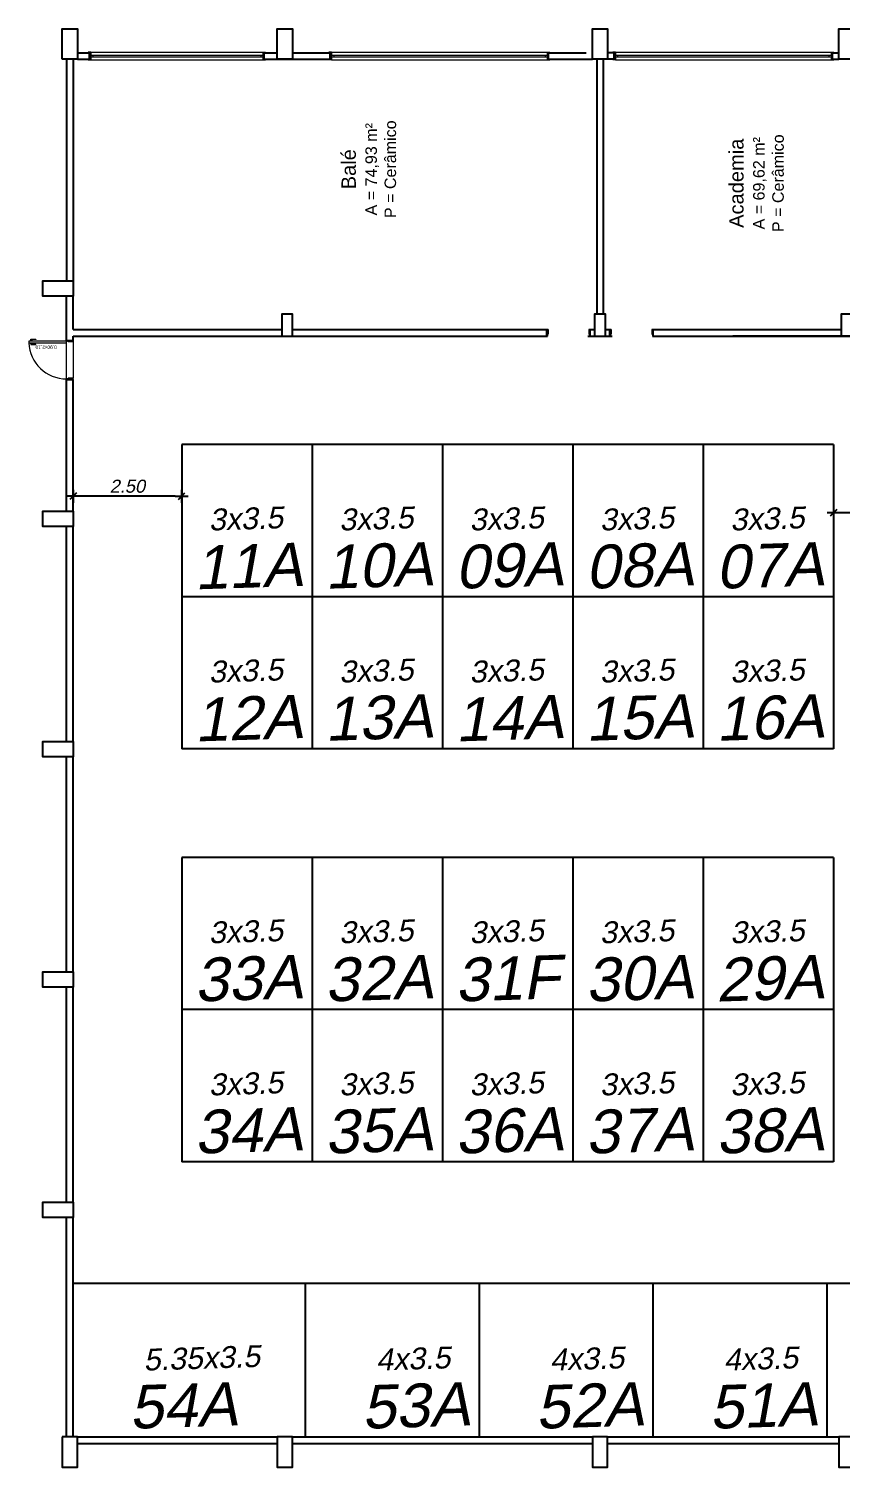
# Model space of a CAD drawing. Header units: metres. Extents: x 2113 to 5678, y -2764 to 956.
# Drawn here: x 3156.46 to 3175.16, y -2046.5 to -2013.4 of the extents above; entities that cross this region are included whole.
import ezdxf

# ---------------------------------------------------------------- set-up
doc = ezdxf.new("R2010")
doc.units = ezdxf.units.M
doc.header["$MEASUREMENT"] = 0
doc.linetypes.add('CONTINU', pattern=[0])
doc.linetypes.add('CONTINUO', pattern=[0])
for name, color, linetype in [('_SETOR A', 1, 'Continuous'), ('A - Texto 1', 8, 'Continuous'), ('PAREDE', 7, 'Continuous'), ('pilar', 6, 'CONTINUO'), ('Pilares-Vigas', 5, 'Continuous'), ('XX-HTC', 8, 'Continuous')]:
    doc.layers.add(name, color=color, linetype=linetype)
doc.layers.add('AR-EQP-FIX', color=1, linetype='Continuous', lineweight=9)
doc.layers.add('Esquadrias', color=50, linetype='Continuous', lineweight=9)
doc.styles.add('REGUA60', font='romns850', dxfattribs={"width": 1.2})
doc.styles.add('TEXTO', font='swisse.ttf')
doc.styles.add('util2000', font='arial.ttf', dxfattribs={"oblique": 12.000028})
doc.dimstyles.new('int_1-50_m_MS_50', dxfattribs={"dimscale": 0.05, "dimtxt": 3, "dimasz": 1.5, "dimexe": 1, "dimexo": 0, "dimgap": 0.75, "dimtad": 1, "dimzin": 1, "dimdsep": 46, "dimtxsty": 'util2000', "dimblk": '_U2_SETA01', "dimcen": 1.5, "dimse1": 1, "dimse2": 1, "dimclrd": 1, "dimclre": 1, "dimclrt": 1, "dimazin": 3, "dimtfac": 1, "dimtix": 1, "dimtmove": 1, "dimatfit": 3, "dimldrblk": '_U2_SETA02', "dimfxl": 1, "dimtzin": 12, "dimarcsym": 0})

# ---------------------------------------------------------------- blocks, each defined once
blk = doc.blocks.new('p1')
at = {"layer": 'Esquadrias'}
for p, q in [((1992.19, 1468.579), (1992.155, 1468.579)), ((1992.155, 1468.579), (1992.155, 1468.464)), ((1992.155, 1468.464), (1992.162, 1468.464)), ((1992.162, 1468.464), (1992.162, 1468.559)), ((1992.162, 1468.559), (1992.19, 1468.559)), ((1992.197, 1468.596), (1992.19, 1468.596)), ((1992.19, 1468.596), (1992.19, 1468.541)), ((1992.19, 1468.541), (1992.197, 1468.541)), ((1992.237, 1468.629), (1992.197, 1468.629)), ((1992.197, 1468.629), (1992.197, 1467.759)), ((1992.237, 1467.759), (1992.237, 1468.629)), ((1992.237, 1468.596), (1992.245, 1468.596)), ((1992.245, 1468.541), (1992.237, 1468.541)), ((1992.245, 1468.596), (1992.245, 1468.541)), ((1992.245, 1468.579), (1992.28, 1468.579)), ((1992.272, 1468.559), (1992.245, 1468.559)), ((1992.272, 1468.464), (1992.272, 1468.559)), ((1992.28, 1468.464), (1992.272, 1468.464)), ((1992.28, 1468.579), (1992.28, 1468.464)), ((1991.367, 1467.759), (1991.352, 1467.759)), ((1991.367, 1467.719), (1991.367, 1467.759)), ((1991.382, 1467.719), (1991.367, 1467.719)), ((1991.382, 1467.609), (1991.382, 1467.719)), ((1992.197, 1467.759), (1992.237, 1467.759)), ((1992.222, 1467.609), (1992.222, 1467.719)), ((1992.222, 1467.719), (1992.237, 1467.719)), ((1992.237, 1467.759), (1992.252, 1467.759)), ((1992.237, 1467.719), (1992.237, 1467.759)), ((1991.352, 1467.609), (1991.382, 1467.609)), ((1992.252, 1467.609), (1992.222, 1467.609))]:
    blk.add_line(p, q, dxfattribs=at)
at = {"layer": 'Esquadrias', "linetype": 'CONTINU'}
for p, q in [((1991.367, 1467.759), (1992.252, 1467.759)), ((1992.197, 1467.759), (1992.252, 1467.759)), ((1992.252, 1467.609), (1991.382, 1467.609)), ((1992.252, 1467.609), (1992.222, 1467.609))]:
    blk.add_line(p, q, dxfattribs=at)
at = {"layer": 'Esquadrias'}
blk.add_arc((1992.237, 1467.759), 0.871, 92.6324, 180, dxfattribs=at)
at = {"layer": 'PAREDE', "ltscale": 5}
for p, q in [((1991.352, 1467.759), (1991.352, 1467.609)), ((1992.252, 1467.759), (1992.252, 1467.609)), ((1992.252, 1467.759), (1992.252, 1467.609)), ((1992.252, 1467.759), (1992.252, 1467.609))]:
    blk.add_line(p, q, dxfattribs=at)
at = {"layer": 'A - Texto 1', "insert": (1992.149, 1468.472), "char_height": 0.08, "width": 0.90408, "attachment_point": 9, "rotation": 90, "style": 'TEXTO'}
blk.add_mtext('0,90x2,10', dxfattribs=at)
blk = doc.blocks.new('j2')
at = {"layer": 'AR-EQP-FIX', "linetype": 'Continuous'}
for p, q in [((2001.387, 1459.097), (2001.387, 1454.132)), ((2001.567, 1459.097), (2001.567, 1454.132))]:
    blk.add_line(p, q, dxfattribs=at)
at = {"layer": 'Esquadrias', "linetype": 'CONTINU'}
for p, q in [((2001.387, 1459.097), (2001.387, 1459.157)), ((2001.387, 1459.157), (2001.402, 1459.157)), ((2001.402, 1459.097), (2001.387, 1459.097)), ((2001.552, 1459.097), (2001.402, 1459.097)), ((2001.457, 1459.097), (2001.457, 1454.132)), ((2001.497, 1459.097), (2001.497, 1454.132)), ((2001.567, 1459.157), (2001.552, 1459.157)), ((2001.552, 1459.097), (2001.567, 1459.097)), ((2001.567, 1459.097), (2001.567, 1459.157)), ((2001.497, 1459.047), (2001.457, 1459.047)), ((2001.402, 1454.132), (2001.387, 1454.132)), ((2001.387, 1454.132), (2001.387, 1454.072)), ((2001.552, 1454.132), (2001.402, 1454.132)), ((2001.497, 1454.182), (2001.457, 1454.182)), ((2001.552, 1454.132), (2001.567, 1454.132)), ((2001.567, 1454.132), (2001.567, 1454.072)), ((2001.387, 1454.072), (2001.402, 1454.072)), ((2001.567, 1454.072), (2001.552, 1454.072))]:
    blk.add_line(p, q, dxfattribs=at)
at = {"layer": 'PAREDE', "ltscale": 5}
for p, q in [((2001.402, 1459.127), (2001.552, 1459.127)), ((2001.402, 1454.102), (2001.552, 1454.102))]:
    blk.add_line(p, q, dxfattribs=at)
blk = doc.blocks.new('GINASIO')
at = {"layer": 'AR-EQP-FIX', "linetype": 'Continuous'}
for p, q in [((3760.977, -1154.79), (3760.977, -1158.815)), ((3761.157, -1154.79), (3761.157, -1158.815)), ((3760.977, -1166.925), (3760.977, -1171.89)), ((3761.157, -1166.925), (3761.157, -1171.89))]:
    blk.add_line(p, q, dxfattribs=at)
at = {"layer": 'Esquadrias', "linetype": 'CONTINU'}
for p, q in [((3760.977, -1154.85), (3760.977, -1154.79)), ((3760.977, -1154.79), (3760.992, -1154.79)), ((3760.992, -1154.85), (3760.977, -1154.85)), ((3761.142, -1154.85), (3760.992, -1154.85)), ((3761.047, -1154.85), (3761.047, -1158.815)), ((3761.087, -1154.85), (3761.087, -1158.815)), ((3761.157, -1154.79), (3761.142, -1154.79)), ((3761.142, -1154.85), (3761.157, -1154.85)), ((3761.157, -1154.85), (3761.157, -1154.79)), ((3761.087, -1154.9), (3761.047, -1154.9)), ((3760.992, -1158.815), (3760.977, -1158.815)), ((3760.977, -1158.815), (3760.977, -1158.875)), ((3761.142, -1158.815), (3760.992, -1158.815)), ((3761.087, -1158.765), (3761.047, -1158.765)), ((3761.142, -1158.815), (3761.157, -1158.815)), ((3761.157, -1158.815), (3761.157, -1158.875)), ((3760.977, -1158.875), (3760.992, -1158.875)), ((3761.157, -1158.875), (3761.142, -1158.875)), ((3760.977, -1166.925), (3760.977, -1166.865)), ((3760.977, -1166.865), (3760.992, -1166.865)), ((3760.992, -1166.925), (3760.977, -1166.925)), ((3761.142, -1166.925), (3760.992, -1166.925)), ((3761.047, -1166.925), (3761.047, -1171.89)), ((3761.087, -1166.975), (3761.047, -1166.975)), ((3761.087, -1166.925), (3761.087, -1171.89)), ((3761.157, -1166.865), (3761.142, -1166.865)), ((3761.142, -1166.925), (3761.157, -1166.925)), ((3761.157, -1166.925), (3761.157, -1166.865)), ((3760.992, -1171.89), (3760.977, -1171.89)), ((3760.977, -1171.89), (3760.977, -1171.95)), ((3760.977, -1171.95), (3760.992, -1171.95)), ((3761.142, -1171.89), (3760.992, -1171.89)), ((3761.087, -1171.84), (3761.047, -1171.84)), ((3761.142, -1171.89), (3761.157, -1171.89)), ((3761.157, -1171.95), (3761.142, -1171.95)), ((3761.157, -1171.89), (3761.157, -1171.95))]:
    blk.add_line(p, q, dxfattribs=at)
at = {"layer": 'Esquadrias'}
for p, q in [((3754.622, -1165.36), (3754.622, -1165.345)), ((3754.662, -1165.36), (3754.622, -1165.36)), ((3754.662, -1165.375), (3754.662, -1165.36)), ((3754.772, -1165.375), (3754.662, -1165.375)), ((3754.772, -1165.345), (3754.772, -1165.375)), ((3754.622, -1166.29), (3754.622, -1166.33)), ((3754.622, -1166.33), (3754.622, -1166.345)), ((3754.662, -1166.33), (3754.622, -1166.33)), ((3754.772, -1166.315), (3754.662, -1166.315)), ((3754.662, -1166.315), (3754.662, -1166.33)), ((3754.772, -1166.345), (3754.772, -1166.315)), ((3754.622, -1166.81), (3754.622, -1166.795)), ((3754.662, -1166.81), (3754.622, -1166.81)), ((3754.622, -1166.85), (3754.622, -1166.81)), ((3754.662, -1166.825), (3754.662, -1166.81)), ((3754.772, -1166.825), (3754.662, -1166.825)), ((3754.772, -1166.795), (3754.772, -1166.825)), ((3754.772, -1167.765), (3754.662, -1167.765)), ((3754.662, -1167.765), (3754.662, -1167.78)), ((3754.772, -1167.795), (3754.772, -1167.765)), ((3754.622, -1167.78), (3754.622, -1167.795)), ((3754.662, -1167.78), (3754.622, -1167.78))]:
    blk.add_line(p, q, dxfattribs=at)
at = {"layer": 'PAREDE', "ltscale": 5}
for p, q in [((3729.292, -1154.295), (3734.342, -1154.295)), ((3729.292, -1154.445), (3734.342, -1154.445)), ((3734.692, -1154.295), (3739.642, -1154.295)), ((3734.692, -1154.445), (3739.642, -1154.445)), ((3739.992, -1154.295), (3744.942, -1154.295)), ((3739.992, -1154.445), (3744.942, -1154.445)), ((3745.292, -1154.295), (3750.242, -1154.295)), ((3745.292, -1154.445), (3750.242, -1154.445)), ((3750.592, -1154.295), (3753.622, -1154.295)), ((3750.592, -1154.445), (3753.622, -1154.445)), ((3754.522, -1154.295), (3755.542, -1154.295)), ((3754.522, -1154.445), (3754.622, -1154.445)), ((3754.622, -1154.445), (3754.622, -1165.36)), ((3754.772, -1154.445), (3754.772, -1159.245)), ((3754.772, -1154.445), (3755.542, -1154.445)), ((3760.992, -1154.295), (3755.892, -1154.295)), ((3760.992, -1154.445), (3755.892, -1154.445)), ((3729.142, -1154.545), (3729.142, -1159.145)), ((3729.292, -1154.545), (3729.292, -1159.145)), ((3760.992, -1154.545), (3760.992, -1154.82)), ((3760.992, -1154.82), (3761.142, -1154.82)), ((3761.142, -1154.545), (3761.142, -1154.82)), ((3761.142, -1154.545), (3761.142, -1154.82)), ((3760.992, -1158.845), (3760.992, -1160.362)), ((3760.992, -1158.845), (3761.142, -1158.845)), ((3761.142, -1158.845), (3761.142, -1159.145)), ((3729.142, -1159.495), (3729.142, -1166.395)), ((3729.292, -1159.495), (3729.292, -1166.395)), ((3754.772, -1159.495), (3754.772, -1165.375)), ((3761.142, -1159.495), (3761.142, -1160.362)), ((3754.622, -1165.345), (3754.772, -1165.345)), ((3754.622, -1165.345), (3754.772, -1165.345)), ((3760.992, -1165.387), (3760.992, -1166.395)), ((3761.142, -1165.387), (3761.142, -1166.255)), ((3754.622, -1166.29), (3754.622, -1166.85)), ((3754.622, -1166.345), (3754.772, -1166.345)), ((3754.622, -1166.345), (3754.772, -1166.345)), ((3754.772, -1166.315), (3754.772, -1166.445)), ((3729.142, -1166.745), (3729.142, -1172.07)), ((3729.292, -1166.745), (3729.292, -1172.07)), ((3754.772, -1166.695), (3754.772, -1166.825)), ((3760.992, -1166.495), (3755.122, -1166.495)), ((3760.992, -1166.645), (3755.122, -1166.645)), ((3760.992, -1166.895), (3760.992, -1166.745)), ((3761.142, -1166.895), (3761.142, -1166.745)), ((3754.622, -1166.795), (3754.772, -1166.795)), ((3754.622, -1166.795), (3754.772, -1166.795)), ((3760.992, -1166.895), (3761.142, -1166.895)), ((3754.772, -1167.765), (3754.772, -1172.12)), ((3754.622, -1167.78), (3754.622, -1172.12)), ((3754.622, -1167.795), (3754.772, -1167.795)), ((3754.622, -1167.795), (3754.772, -1167.795)), ((3760.992, -1171.92), (3761.142, -1171.92)), ((3760.992, -1171.92), (3760.992, -1172.07)), ((3761.142, -1171.92), (3761.142, -1172.07))]:
    blk.add_line(p, q, dxfattribs=at)
at = {"layer": 'Pilares-Vigas'}
for points in [[(3734.342, -1154.445), (3734.342, -1153.745), (3734.692, -1153.745), (3734.692, -1154.445), (3734.342, -1154.445)], [(3739.642, -1154.445), (3739.642, -1153.745), (3739.992, -1153.745), (3739.992, -1154.445), (3739.642, -1154.445)], [(3744.942, -1154.445), (3744.942, -1153.745), (3745.292, -1153.745), (3745.292, -1154.445), (3744.942, -1154.445)], [(3750.242, -1154.445), (3750.242, -1153.745), (3750.592, -1153.745), (3750.592, -1154.445), (3750.242, -1154.445)], [(3755.542, -1154.445), (3755.542, -1153.745), (3755.892, -1153.745), (3755.892, -1154.445), (3755.542, -1154.445)], [(3729.292, -1154.195), (3728.592, -1154.195), (3728.592, -1154.545), (3729.292, -1154.545), (3729.292, -1154.195)], [(3760.992, -1154.195), (3761.692, -1154.195), (3761.692, -1154.545), (3760.992, -1154.545), (3760.992, -1154.195)], [(3729.292, -1159.145), (3728.592, -1159.145), (3728.592, -1159.495), (3729.292, -1159.495), (3729.292, -1159.145)], [(3760.992, -1159.145), (3761.692, -1159.145), (3761.692, -1159.495), (3760.992, -1159.495), (3760.992, -1159.145)], [(3729.292, -1166.395), (3728.592, -1166.395), (3728.592, -1166.745), (3729.292, -1166.745), (3729.292, -1166.395)], [(3760.992, -1166.395), (3761.692, -1166.395), (3761.692, -1166.745), (3760.992, -1166.745), (3760.992, -1166.395)], [(3729.292, -1172.07), (3728.592, -1172.07), (3728.592, -1172.42), (3729.292, -1172.42), (3729.292, -1172.07)], [(3760.992, -1172.07), (3761.692, -1172.07), (3761.692, -1172.42), (3760.992, -1172.42), (3760.992, -1172.07)]]:
    blk.add_lwpolyline(points, dxfattribs=at)
for points in [[(3754.622, -1159.495), (3755.122, -1159.495), (3755.122, -1159.245), (3754.622, -1159.245)], [(3754.622, -1159.495), (3755.122, -1159.495), (3755.122, -1159.245), (3754.622, -1159.245)], [(3754.622, -1166.695), (3755.122, -1166.695), (3755.122, -1166.445), (3754.622, -1166.445)], [(3754.622, -1172.37), (3755.122, -1172.37), (3755.122, -1172.12), (3754.622, -1172.12)]]:
    blk.add_lwpolyline(points, close=True, dxfattribs=at)
at = {"layer": 'pilar'}
for name, p in [('p1', (1762.27, -2622.053)), ('j2', (1759.591, -2619.489))]:
    blk.add_blockref(name, p, dxfattribs=at)
at = {"layer": 'XX-HTC', "char_height": 0.33059, "width": 7.67469, "attachment_point": 2, "style": 'REGUA60'}
for s, insert in [('{\\fArial|b0|i0|c0|p34;Balé\\P\\H0.8x;A = 74,93 m²\\PP = Cerâmico}', (3758.46, -1160.621, -297)), ('{\\fArial|b0|i0|c0|p34;Academia\\P\\H0.8x;A = 69,62 m²\\PP = Cerâmico}', (3758.138, -1169.543, -297))]:
    blk.add_mtext(s, dxfattribs=dict(at, insert=insert))
blk = doc.blocks.new('_U2_SETA01')
at = {"color": 0}
for p, q in [((-1, 0), (1, 0)), ((0, -1), (0, 1))]:
    blk.add_line(p, q, dxfattribs=at)
blk.add_line((-0.5, -0.5), (0.5, 0.5))
blk = doc.blocks.new('*D676')
at = {"layer": 'Defpoints', "color": 0, "ltscale": 0.3, "transparency": 16777216}
for p in [(3174.984, -2024.536), (3174.984, -2024.536), (3177.984, -2024.536)]:
    blk.add_point(p, dxfattribs=at)
at = {"layer": 'PAREDE', "color": 1, "lineweight": -2, "ltscale": 0.3, "transparency": 16777216}
blk.add_line((3177.834, -2024.536), (3175.134, -2024.536), dxfattribs=at)
at = {"layer": 'PAREDE', "color": 1, "lineweight": -2, "ltscale": 0.3, "transparency": 16777216, "xscale": 0.15, "yscale": 0.15, "zscale": 0.15, "rotation": 180}
blk.add_blockref('_U2_SETA01', (3174.984, -2024.536), dxfattribs=at)
at = {"layer": 'PAREDE', "color": 1, "lineweight": -2, "ltscale": 0.3, "transparency": 16777216, "xscale": 0.15, "yscale": 0.15, "zscale": 0.15}
blk.add_blockref('_U2_SETA01', (3177.984, -2024.536), dxfattribs=at)
at = {"layer": 'PAREDE', "color": 1, "ltscale": 0.3, "transparency": 16777216, "insert": (3176.484, -2024.308), "char_height": 0.3, "attachment_point": 5, "style": 'util2000'}
blk.add_mtext('3.00', dxfattribs=at)
blk = doc.blocks.new('_U2_SETA02')
blk.add_solid([(-1, -0.17), (0, 0), (-1, 0.17)])
blk = doc.blocks.new('*D677')
at = {"layer": 'Defpoints', "color": 0, "ltscale": 0.3, "transparency": 16777216}
for p in [(3157.484, -2024.155), (3157.484, -2024.155), (3159.984, -2024.155)]:
    blk.add_point(p, dxfattribs=at)
at = {"layer": 'PAREDE', "color": 1, "lineweight": -2, "ltscale": 0.3, "transparency": 16777216}
blk.add_line((3159.834, -2024.155), (3157.634, -2024.155), dxfattribs=at)
at = {"layer": 'PAREDE', "color": 1, "lineweight": -2, "ltscale": 0.3, "transparency": 16777216, "xscale": 0.15, "yscale": 0.15, "zscale": 0.15, "rotation": 180}
blk.add_blockref('_U2_SETA01', (3157.484, -2024.155), dxfattribs=at)
at = {"layer": 'PAREDE', "color": 1, "lineweight": -2, "ltscale": 0.3, "transparency": 16777216, "xscale": 0.15, "yscale": 0.15, "zscale": 0.15}
blk.add_blockref('_U2_SETA01', (3159.984, -2024.155), dxfattribs=at)
at = {"layer": 'PAREDE', "color": 1, "ltscale": 0.3, "transparency": 16777216, "insert": (3158.734, -2023.927), "char_height": 0.3, "attachment_point": 5, "style": 'util2000'}
blk.add_mtext('2.50', dxfattribs=at)

msp = doc.modelspace()

# ---------------------------------------------------------------- linework, layer by layer
msp.add_line((3176.997, -2020.469), (3172.669, -2020.469))
at = {"layer": '_SETOR A'}
for p, q in [((3174.984, -2022.969), (3159.984, -2022.969)), ((3159.984, -2022.969), (3159.984, -2029.969)), ((3162.984, -2022.969), (3162.984, -2029.969)), ((3165.984, -2022.969), (3165.984, -2029.969)), ((3168.984, -2022.969), (3168.984, -2029.969)), ((3171.984, -2022.969), (3171.984, -2029.969)), ((3174.984, -2022.969), (3174.984, -2029.969)), ((3174.984, -2026.469), (3159.984, -2026.469)), ((3174.984, -2029.969), (3159.984, -2029.969)), ((3174.984, -2032.469), (3159.984, -2032.469)), ((3159.984, -2032.469), (3159.984, -2039.469)), ((3162.984, -2032.469), (3162.984, -2039.469)), ((3165.984, -2032.469), (3165.984, -2039.469)), ((3168.984, -2032.469), (3168.984, -2039.469)), ((3171.984, -2032.469), (3171.984, -2039.469)), ((3174.984, -2032.469), (3174.984, -2039.469)), ((3174.984, -2035.969), (3159.984, -2035.969)), ((3174.984, -2039.469), (3159.984, -2039.469)), ((3198.834, -2042.269), (3157.484, -2042.269)), ((3162.834, -2045.799), (3162.834, -2042.269)), ((3166.834, -2045.799), (3166.834, -2042.269)), ((3170.834, -2045.799), (3170.834, -2042.269)), ((3174.834, -2045.799), (3174.834, -2042.269))]:
    msp.add_line(p, q, dxfattribs=at)

# ---------------------------------------------------------------- block references
at = {"layer": '_SETOR A', "rotation": 89.99999999998815}
msp.add_blockref('GINASIO', (2003.039, -5775.092), dxfattribs=at)

# ---------------------------------------------------------------- texts
at = {"layer": '_SETOR A', "char_height": 0.5, "attachment_point": 7, "rotation": 1.847, "style": 'util2000'}
for s, insert in [('{\\f@Arial Unicode MS|b0|i0|c0|p34;3x3.5}', (3160.613, -2024.954)), ('{\\f@Arial Unicode MS|b0|i0|c0|p34;3x3.5}', (3163.613, -2024.954)), ('{\\f@Arial Unicode MS|b0|i0|c0|p34;3x3.5}', (3166.613, -2024.954)), ('{\\f@Arial Unicode MS|b0|i0|c0|p34;3x3.5}', (3169.613, -2024.954)), ('{\\f@Arial Unicode MS|b0|i0|c0|p34;3x3.5}', (3172.613, -2024.954)), ('{\\f@Arial Unicode MS|b0|i0|c0|p34;3x3.5}', (3160.613, -2028.454)), ('{\\f@Arial Unicode MS|b0|i0|c0|p34;3x3.5}', (3163.613, -2028.454)), ('{\\f@Arial Unicode MS|b0|i0|c0|p34;3x3.5}', (3166.613, -2028.454)), ('{\\f@Arial Unicode MS|b0|i0|c0|p34;3x3.5}', (3169.613, -2028.454)), ('{\\f@Arial Unicode MS|b0|i0|c0|p34;3x3.5}', (3172.613, -2028.454)), ('{\\f@Arial Unicode MS|b0|i0|c0|p34;3x3.5}', (3160.613, -2034.454)), ('{\\f@Arial Unicode MS|b0|i0|c0|p34;3x3.5}', (3163.613, -2034.454)), ('{\\f@Arial Unicode MS|b0|i0|c0|p34;3x3.5}', (3166.613, -2034.454)), ('{\\f@Arial Unicode MS|b0|i0|c0|p34;3x3.5}', (3169.613, -2034.454)), ('{\\f@Arial Unicode MS|b0|i0|c0|p34;3x3.5}', (3172.613, -2034.454)), ('{\\f@Arial Unicode MS|b0|i0|c0|p34;3x3.5}', (3160.613, -2037.954)), ('{\\f@Arial Unicode MS|b0|i0|c0|p34;3x3.5}', (3163.613, -2037.954)), ('{\\f@Arial Unicode MS|b0|i0|c0|p34;3x3.5}', (3166.613, -2037.954)), ('{\\f@Arial Unicode MS|b0|i0|c0|p34;3x3.5}', (3169.613, -2037.954)), ('{\\f@Arial Unicode MS|b0|i0|c0|p34;3x3.5}', (3172.613, -2037.954)), ('{\\f@Arial Unicode MS|b0|i0|c0|p34;5.35x3.5}', (3159.113, -2044.284)), ('{\\f@Arial Unicode MS|b0|i0|c0|p34;4x3.5}', (3164.463, -2044.284)), ('{\\f@Arial Unicode MS|b0|i0|c0|p34;4x3.5}', (3168.463, -2044.284)), ('{\\f@Arial Unicode MS|b0|i0|c0|p34;4x3.5}', (3172.463, -2044.284))]:
    msp.add_mtext(s, dxfattribs=dict(at, insert=insert))
at = {"layer": '_SETOR A', "char_height": 0.7, "width": 1.45529, "attachment_point": 7, "rotation": 1.847, "style": 'util2000'}
for s, insert in [('{\\f@Arial Unicode MS|b0|i0|c0|p34;\\P\\H1.4286x;11A}', (3160.291, -2026.3)), ('{\\f@Arial Unicode MS|b0|i0|c0|p34;\\P\\H1.4286x;10A}', (3163.291, -2026.3)), ('{\\f@Arial Unicode MS|b0|i0|c0|p34;\\P\\H1.4286x;09A}', (3166.291, -2026.3)), ('{\\f@Arial Unicode MS|b0|i0|c0|p34;\\P\\pt0.7;\\H1.4286x;08A}', (3169.291, -2026.3)), ('{\\f@Arial Unicode MS|b0|i0|c0|p34;\\P\\H1.4286x;07A}', (3172.291, -2026.3)), ('{\\f@Arial Unicode MS|b0|i0|c0|p34;\\P\\H1.4286x;12A}', (3160.291, -2029.8)), ('{\\f@Arial Unicode MS|b0|i0|c0|p34;\\P\\H1.4286x;13A}', (3163.291, -2029.8)), ('{\\f@Arial Unicode MS|b0|i0|c0|p34;\\P\\H1.4286x;14A}', (3166.291, -2029.8)), ('{\\f@Arial Unicode MS|b0|i0|c0|p34;\\P\\H1.4286x;15A}', (3169.291, -2029.8)), ('{\\f@Arial Unicode MS|b0|i0|c0|p34;\\P\\H1.4286x;16A}', (3172.291, -2029.8)), ('{\\f@Arial Unicode MS|b0|i0|c0|p34;\\P\\H1.4286x;33A}', (3160.291, -2035.8)), ('{\\f@Arial Unicode MS|b0|i0|c0|p34;\\P\\H1.4286x;32A}', (3163.291, -2035.8)), ('{\\f@Arial Unicode MS|b0|i0|c0|p34;\\P\\H1.4286x;31F}', (3166.291, -2035.8)), ('{\\f@Arial Unicode MS|b0|i0|c0|p34;\\P\\H1.4286x;30A}', (3169.291, -2035.8)), ('{\\f@Arial Unicode MS|b0|i0|c0|p34;\\P\\H1.4286x;29A}', (3172.291, -2035.8)), ('{\\f@Arial Unicode MS|b0|i0|c0|p34;\\P\\H1.4286x;34A}', (3160.291, -2039.3)), ('{\\f@Arial Unicode MS|b0|i0|c0|p34;\\P\\H1.4286x;35A}', (3163.291, -2039.3)), ('{\\f@Arial Unicode MS|b0|i0|c0|p34;\\P\\H1.4286x;36A}', (3166.291, -2039.3)), ('{\\f@Arial Unicode MS|b0|i0|c0|p34;\\P\\H1.4286x;37A}', (3169.291, -2039.3)), ('{\\f@Arial Unicode MS|b0|i0|c0|p34;\\P\\H1.4286x;38A}', (3172.291, -2039.3)), ('{\\f@Arial Unicode MS|b0|i0|c0|p34;\\P\\H1.4286x;54A}', (3158.791, -2045.63)), ('{\\f@Arial Unicode MS|b0|i0|c0|p34;\\P\\H1.4286x;53A}', (3164.141, -2045.63)), ('{\\f@Arial Unicode MS|b0|i0|c0|p34;\\P\\H1.4286x;52A}', (3168.141, -2045.63)), ('{\\f@Arial Unicode MS|b0|i0|c0|p34;\\P\\H1.4286x;51A}', (3172.141, -2045.63))]:
    msp.add_mtext(s, dxfattribs=dict(at, insert=insert))

# ---------------------------------------------------------------- dimensions: what is measured, and where the dimension line sits
at = {"layer": 'PAREDE', "ltscale": 0.3}
for base, p1, p2, picture, middle in [((3157.484, -2024.155), (3159.984, -2024.155), (3157.484, -2024.155), '*D677', (3158.734, -2023.927)), ((3174.984, -2024.536), (3177.984, -2024.536), (3174.984, -2024.536), '*D676', (3176.484, -2024.308))]:
    dim = msp.add_linear_dim(base=base, p1=p1, p2=p2, dimstyle='int_1-50_m_MS_50', override={"dimscale": 0.1, "dimtad": 3}, dxfattribs=at)
    dim.commit()
    dim.dimension.update_dxf_attribs({"geometry": picture, "text_midpoint": middle})

doc.saveas('drawing.dxf')
